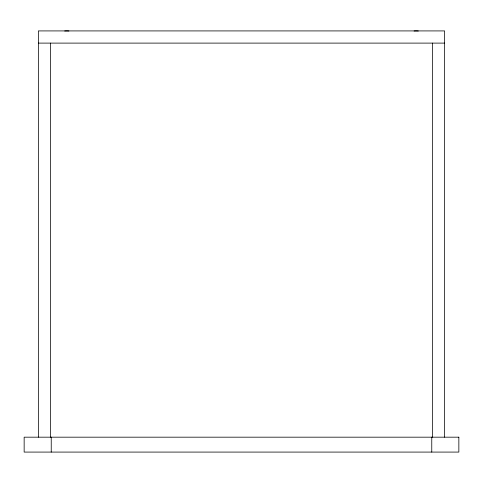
<?xml version="1.0" encoding="UTF-8"?>
<svg xmlns="http://www.w3.org/2000/svg" width="483" height="483" viewBox="0 0 483 483"><rect width="100%" height="100%" fill="white"/><g stroke="black" fill="none" stroke-linecap="round" stroke-linejoin="round"><path stroke-width="0.72" d="M38.368 43.108L444.632 43.108M444.632 437.181L444.632 30.918L38.368 30.918L38.368 437.181M432.442 43.108L432.442 437.181M431.766 437.181L431.766 452.082M51.234 437.181L51.234 452.082M50.558 43.108L50.558 437.181M414.076 31.003A27.084 27.084 0 0 1 418.308 31.003M64.692 31.003A27.084 27.084 0 0 1 68.924 31.003M458.85 437.181L24.15 437.181L24.15 452.082L458.85 452.082L458.85 437.181"/></g></svg>
